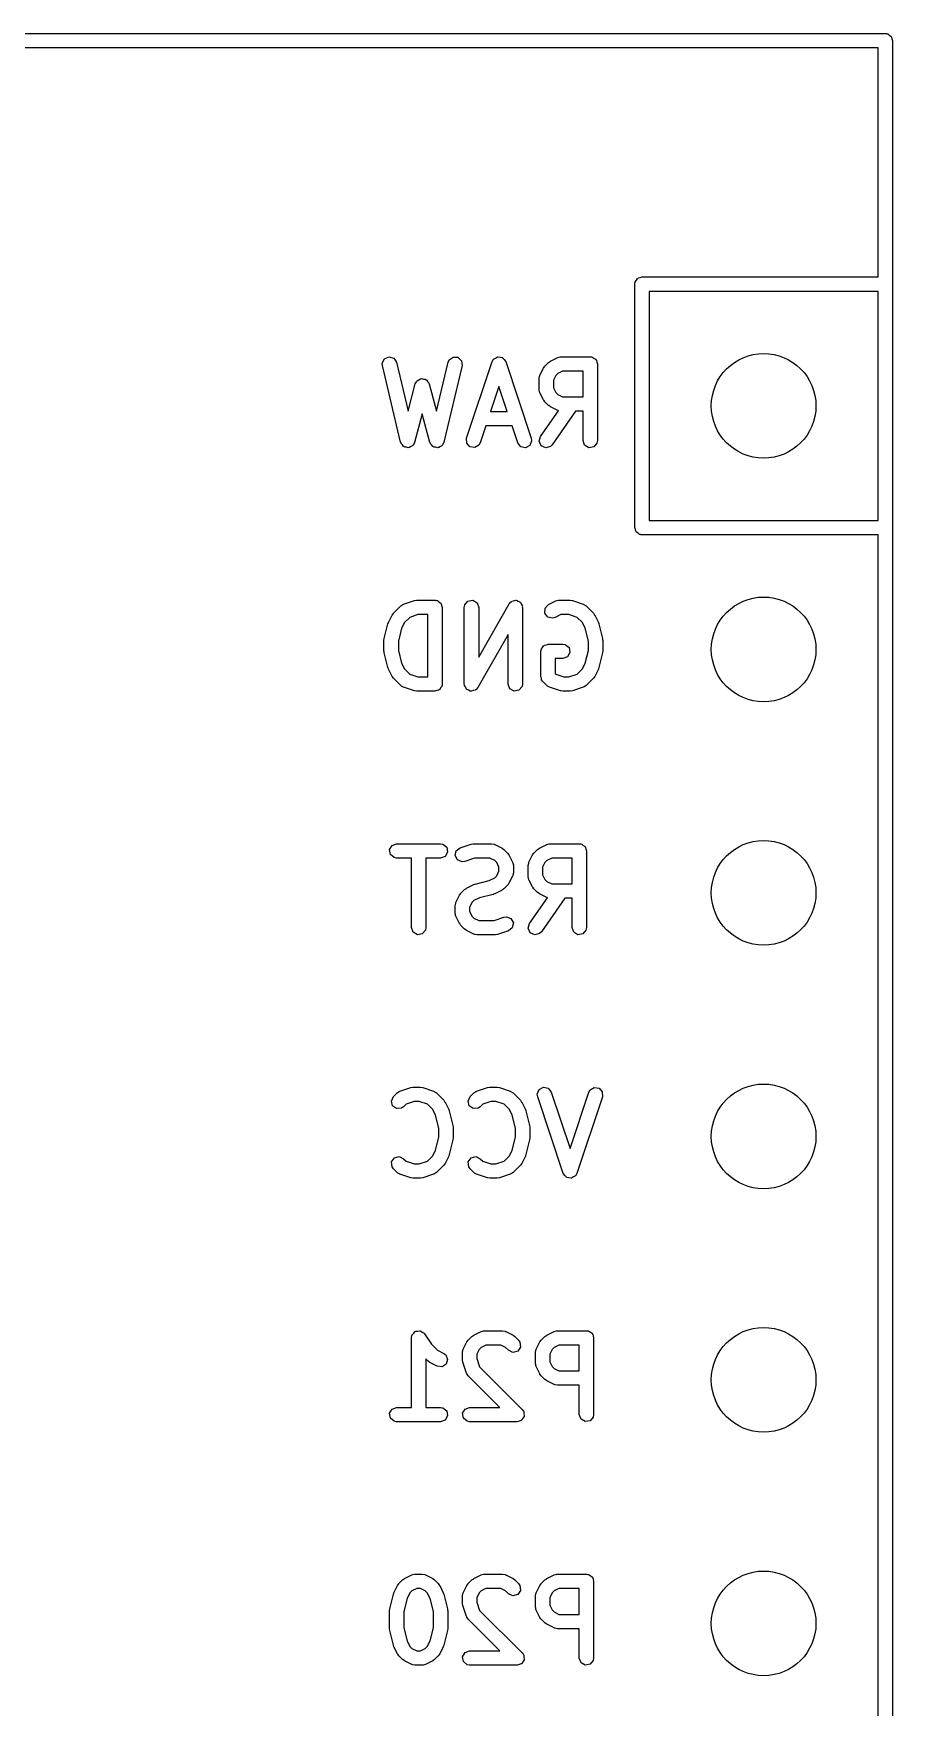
# Model space of a CAD drawing. Extents: x 191 to 317, y -162 to -60.
# Drawn here: x 254 to 262.96, y -77.7 to -60.24 of the extents above; entities that cross this region are included whole.
import ezdxf

# ---------------------------------------------------------------- set-up
doc = ezdxf.new("R2010")
doc.units = 0
doc.layers.add('BLACK', color=7, linetype='CONTINUOUS')

msp = doc.modelspace()

# ---------------------------------------------------------------- linework, layer by layer
at = {"layer": 'BLACK', "linetype": 'CONTINUOUS'}
for p, q in [((245.11, -60.2395), (262.89, -60.2395)), ((262.89, -60.2395), (262.9, -60.2413)), ((262.9, -60.2413), (262.903, -60.2407)), ((262.903, -60.2407), (262.906, -60.2423)), ((262.906, -60.2423), (262.916, -60.2441)), ((262.916, -60.2441), (262.931, -60.2566)), ((262.815, -60.3895), (245.185, -60.3895)), ((262.815, -62.7795), (262.815, -60.3895)), ((262.931, -60.2566), (262.947, -60.2663)), ((262.947, -60.2663), (262.95, -60.2727)), ((262.95, -60.2727), (262.955, -60.277)), ((262.955, -60.277), (262.958, -60.2962)), ((262.958, -60.2962), (262.965, -60.3145)), ((262.965, -60.3145), (262.965, -93.3345)), ((260.275, -62.8545), (260.277, -62.8448)), ((260.275, -65.3945), (260.275, -62.8545)), ((260.276, -62.8415), (260.278, -62.8386)), ((260.277, -62.8448), (260.276, -62.8415)), ((260.278, -62.8386), (260.28, -62.8289)), ((260.28, -62.8289), (260.292, -62.814)), ((260.292, -62.814), (260.302, -62.7971)), ((260.302, -62.7971), (260.308, -62.7948)), ((260.308, -62.7948), (260.312, -62.7896)), ((260.312, -62.7896), (260.332, -62.7862)), ((260.332, -62.7862), (260.35, -62.7795)), ((260.35, -62.7795), (262.815, -62.7795)), ((260.425, -62.9295), (260.425, -65.3195)), ((262.815, -62.9295), (260.425, -62.9295)), ((262.815, -65.3195), (262.815, -62.9295)), ((257.64, -63.6778), (257.663, -63.6319)), ((257.641, -63.7038), (257.64, -63.6778)), ((257.832, -64.5038), (257.641, -63.7038)), ((257.663, -63.6319), (257.71, -63.6116)), ((257.71, -63.6116), (257.759, -63.6262)), ((257.759, -63.6262), (257.787, -63.6691)), ((257.787, -63.6691), (257.909, -64.1799)), ((258.205, -64.1799), (258.327, -63.6691)), ((258.473, -63.7038), (258.282, -64.5038)), ((258.327, -63.6691), (258.337, -63.6452)), ((258.337, -63.6452), (258.379, -63.6146)), ((258.379, -63.6146), (258.43, -63.6176)), ((258.43, -63.6176), (258.467, -63.6528)), ((258.467, -63.6528), (258.473, -63.7038)), ((258.519, -64.4627), (258.786, -63.6627)), ((258.786, -63.6627), (258.798, -63.6398)), ((258.798, -63.6398), (258.8, -63.6387)), ((258.8, -63.6387), (258.801, -63.6367)), ((258.801, -63.6367), (258.822, -63.6254)), ((258.822, -63.6254), (258.842, -63.613)), ((258.842, -63.613), (258.844, -63.6133)), ((258.844, -63.6133), (258.846, -63.6122)), ((258.846, -63.6122), (258.869, -63.617)), ((258.869, -63.617), (258.893, -63.6205)), ((258.893, -63.6205), (258.894, -63.6221)), ((258.894, -63.6221), (258.896, -63.6225)), ((258.896, -63.6225), (258.911, -63.6411)), ((258.911, -63.6411), (258.927, -63.6589)), ((258.927, -63.6589), (258.927, -63.661)), ((258.927, -63.661), (258.928, -63.6627)), ((258.928, -63.6627), (259.195, -64.4627)), ((259.285, -63.8053), (259.323, -63.7291)), ((259.323, -63.7291), (259.337, -63.7111)), ((259.337, -63.7096), (259.376, -63.6715)), ((259.337, -63.7111), (259.337, -63.7096)), ((259.376, -63.6715), (259.394, -63.6586)), ((259.394, -63.6586), (259.395, -63.6575)), ((259.395, -63.6575), (259.471, -63.6194)), ((259.471, -63.6194), (259.496, -63.6119)), ((259.496, -63.6119), (259.501, -63.613)), ((259.501, -63.613), (259.505, -63.6114)), ((259.505, -63.6114), (259.81, -63.6114)), ((259.81, -63.6114), (259.819, -63.6132)), ((259.819, -63.6132), (259.823, -63.6126)), ((259.823, -63.6126), (259.825, -63.6142)), ((259.825, -63.6142), (259.835, -63.616)), ((259.835, -63.616), (259.85, -63.6285)), ((259.85, -63.6285), (259.867, -63.6382)), ((259.867, -63.6382), (259.869, -63.6446)), ((259.869, -63.6446), (259.874, -63.6489)), ((259.874, -63.6489), (259.878, -63.6681)), ((259.878, -63.6681), (259.885, -63.6864)), ((259.885, -63.6864), (259.885, -64.4864)), ((257.909, -64.1799), (257.985, -63.8957)), ((257.985, -63.8957), (257.996, -63.8721)), ((257.996, -63.8721), (258.001, -63.8681)), ((258.001, -63.8681), (258.004, -63.8619)), ((258.004, -63.8619), (258.022, -63.8537)), ((258.022, -63.8537), (258.038, -63.8426)), ((258.038, -63.8426), (258.044, -63.8432)), ((258.044, -63.8432), (258.051, -63.8403)), ((258.051, -63.8403), (258.069, -63.8453)), ((258.069, -63.8453), (258.089, -63.847)), ((258.089, -63.847), (258.094, -63.8518)), ((258.094, -63.8518), (258.1, -63.8536)), ((258.1, -63.8536), (258.111, -63.8695)), ((258.111, -63.8695), (258.125, -63.8832)), ((258.125, -63.8832), (258.126, -63.8901)), ((258.126, -63.8901), (258.13, -63.8957)), ((258.13, -63.8957), (258.205, -64.1799)), ((259.277, -63.8388), (259.282, -63.8132)), ((259.277, -63.9531), (259.277, -63.8388)), ((259.282, -63.8132), (259.285, -63.8097)), ((259.285, -63.8097), (259.285, -63.8053)), ((259.452, -63.8071), (259.427, -63.8565)), ((259.427, -63.8565), (259.427, -63.9354)), ((259.473, -63.7862), (259.452, -63.8071)), ((259.522, -63.7614), (259.473, -63.7862)), ((259.735, -63.7614), (259.522, -63.7614)), ((259.735, -64.0305), (259.735, -63.7614)), ((258.857, -63.9236), (258.771, -64.1829)), ((258.944, -64.1829), (258.857, -63.9236)), ((259.279, -63.9573), (259.277, -63.9531)), ((259.278, -63.9617), (259.279, -63.9573)), ((259.285, -63.9866), (259.278, -63.9617)), ((259.323, -64.0628), (259.285, -63.9866)), ((259.325, -64.064), (259.323, -64.0628)), ((259.337, -64.0823), (259.325, -64.064)), ((259.376, -64.1204), (259.337, -64.0823)), ((259.427, -63.9354), (259.452, -63.9849)), ((259.452, -63.9849), (259.473, -64.0058)), ((259.473, -64.0058), (259.522, -64.0305)), ((259.522, -64.0305), (259.735, -64.0305)), ((258.057, -64.2061), (257.977, -64.5058)), ((258.137, -64.5058), (258.057, -64.2061)), ((258.771, -64.1829), (258.944, -64.1829)), ((259.291, -64.4434), (259.479, -64.1755)), ((259.377, -64.1211), (259.376, -64.1204)), ((259.395, -64.1345), (259.377, -64.1211)), ((259.471, -64.1726), (259.395, -64.1345)), ((259.658, -64.1805), (259.414, -64.5294)), ((259.476, -64.1731), (259.471, -64.1726)), ((259.479, -64.1755), (259.476, -64.1731)), ((259.735, -64.1805), (259.658, -64.1805)), ((259.735, -64.4864), (259.735, -64.1805)), ((258.721, -64.3329), (258.662, -64.5102)), ((258.994, -64.3329), (258.721, -64.3329)), ((259.053, -64.5102), (258.994, -64.3329)), ((257.836, -64.5104), (257.832, -64.5038)), ((257.837, -64.5182), (257.836, -64.5104)), ((257.85, -64.5312), (257.837, -64.5182)), ((257.86, -64.5466), (257.85, -64.5312)), ((257.868, -64.5489), (257.86, -64.5466)), ((257.873, -64.5544), (257.868, -64.5489)), ((257.892, -64.556), (257.873, -64.5544)), ((257.909, -64.5613), (257.892, -64.556)), ((257.916, -64.5582), (257.909, -64.5613)), ((257.924, -64.5589), (257.916, -64.5582)), ((257.939, -64.5483), (257.924, -64.5589)), ((257.956, -64.5409), (257.939, -64.5483)), ((257.96, -64.5339), (257.956, -64.5409)), ((257.966, -64.5294), (257.96, -64.5339)), ((257.977, -64.5058), (257.966, -64.5294)), ((258.142, -64.5122), (258.137, -64.5058)), ((258.142, -64.52), (258.142, -64.5122)), ((258.156, -64.5327), (258.142, -64.52)), ((258.166, -64.5478), (258.156, -64.5327)), ((258.174, -64.5499), (258.166, -64.5478)), ((258.18, -64.5553), (258.174, -64.5499)), ((258.198, -64.5564), (258.18, -64.5553)), ((258.216, -64.5612), (258.198, -64.5564)), ((258.223, -64.5578), (258.216, -64.5612)), ((258.231, -64.5583), (258.223, -64.5578)), ((258.246, -64.5473), (258.231, -64.5583)), ((258.262, -64.5395), (258.246, -64.5473)), ((258.266, -64.5324), (258.262, -64.5395)), ((258.272, -64.5277), (258.266, -64.5324)), ((258.282, -64.5038), (258.272, -64.5277)), ((258.521, -64.514), (258.519, -64.4627)), ((258.555, -64.5524), (258.521, -64.514)), ((258.606, -64.5599), (258.555, -64.5524)), ((258.649, -64.5331), (258.606, -64.5599)), ((258.662, -64.5102), (258.649, -64.5331)), ((259.085, -64.5503), (259.053, -64.5102)), ((259.135, -64.5606), (259.085, -64.5503)), ((259.18, -64.5362), (259.135, -64.5606)), ((259.199, -64.4885), (259.18, -64.5362)), ((259.195, -64.4627), (259.199, -64.4885)), ((259.278, -64.493), (259.291, -64.4434)), ((259.299, -64.5395), (259.278, -64.493)), ((259.346, -64.5612), (259.299, -64.5395)), ((259.395, -64.5479), (259.346, -64.5612)), ((259.414, -64.5294), (259.395, -64.5479)), ((259.752, -64.5346), (259.735, -64.4864)), ((259.796, -64.5603), (259.752, -64.5346)), ((259.847, -64.5514), (259.796, -64.5603)), ((259.88, -64.5121), (259.847, -64.5514)), ((259.885, -64.4864), (259.88, -64.5121)), ((260.282, -65.4128), (260.275, -65.3945)), ((260.285, -65.432), (260.282, -65.4128)), ((260.29, -65.4364), (260.285, -65.432)), ((260.293, -65.4427), (260.29, -65.4364)), ((260.309, -65.4525), (260.293, -65.4427)), ((260.324, -65.465), (260.309, -65.4525)), ((260.334, -65.4667), (260.324, -65.465)), ((260.337, -65.4684), (260.334, -65.4667)), ((260.34, -65.4678), (260.337, -65.4684)), ((260.35, -65.4695), (260.34, -65.4678)), ((262.815, -65.4695), (260.35, -65.4695)), ((260.425, -65.3195), (262.815, -65.3195)), ((262.815, -93.2595), (262.815, -65.4695)), ((257.862, -66.1934), (257.976, -66.1553)), ((257.976, -66.1553), (257.998, -66.152)), ((257.998, -66.152), (258, -66.1514)), ((258, -66.1514), (258.19, -66.1514)), ((258.19, -66.1514), (258.2, -66.1532)), ((258.2, -66.1532), (258.203, -66.1526)), ((258.203, -66.1526), (258.206, -66.1542)), ((258.206, -66.1542), (258.216, -66.156)), ((258.216, -66.156), (258.231, -66.1685)), ((258.231, -66.1685), (258.248, -66.1782)), ((258.248, -66.1782), (258.25, -66.1846)), ((258.501, -66.2008), (258.534, -66.1615)), ((258.534, -66.1615), (258.584, -66.1526)), ((258.584, -66.1526), (258.629, -66.1782)), ((258.629, -66.1782), (258.646, -66.2264)), ((258.963, -66.1892), (258.98, -66.1692)), ((258.98, -66.1692), (258.987, -66.1668)), ((258.987, -66.1668), (258.991, -66.1615)), ((258.991, -66.1615), (259.01, -66.1581)), ((259.01, -66.1581), (259.028, -66.1514)), ((259.028, -66.1514), (259.035, -66.1538)), ((259.035, -66.1538), (259.042, -66.1526)), ((259.042, -66.1526), (259.058, -66.1622)), ((259.058, -66.1622), (259.077, -66.1688)), ((259.077, -66.1688), (259.08, -66.1748)), ((259.08, -66.1748), (259.086, -66.1782)), ((259.086, -66.1782), (259.093, -66.1964)), ((259.376, -66.1975), (259.452, -66.1594)), ((259.452, -66.1594), (259.477, -66.1519)), ((259.477, -66.1519), (259.481, -66.153)), ((259.481, -66.153), (259.486, -66.1514)), ((259.486, -66.1514), (259.6, -66.1514)), ((259.6, -66.1514), (259.622, -66.1553)), ((259.622, -66.1553), (259.624, -66.1553)), ((259.624, -66.1553), (259.738, -66.1934)), ((257.704, -66.3834), (257.742, -66.3072)), ((257.742, -66.3072), (257.756, -66.2892)), ((257.756, -66.2877), (257.833, -66.2115)), ((257.756, -66.2892), (257.756, -66.2877)), ((257.833, -66.2115), (257.854, -66.1966)), ((257.854, -66.1966), (257.858, -66.1962)), ((257.858, -66.1962), (257.862, -66.1934)), ((257.926, -66.3301), (257.871, -66.3851)), ((258.012, -66.3014), (257.926, -66.3301)), ((258.115, -66.3014), (258.012, -66.3014)), ((258.115, -66.9514), (258.115, -66.3014)), ((258.25, -66.1846), (258.255, -66.1889)), ((258.255, -66.1889), (258.259, -66.2081)), ((258.259, -66.2081), (258.265, -66.2264)), ((258.265, -66.2264), (258.265, -67.0264)), ((258.496, -66.2264), (258.501, -66.2008)), ((258.496, -67.0264), (258.496, -66.2264)), ((258.646, -66.744), (258.963, -66.1892)), ((258.646, -66.2264), (258.646, -66.744)), ((259.093, -66.1964), (259.102, -66.2131)), ((259.102, -66.2131), (259.101, -66.2199)), ((259.101, -66.2199), (259.104, -66.2264)), ((259.104, -66.2264), (259.104, -67.0264)), ((259.338, -66.2859), (259.341, -66.2347)), ((259.368, -66.3271), (259.338, -66.2859)), ((259.341, -66.2347), (259.376, -66.1975)), ((259.418, -66.339), (259.368, -66.3271)), ((259.443, -66.3316), (259.418, -66.339)), ((259.503, -66.3014), (259.443, -66.3316)), ((259.588, -66.3014), (259.503, -66.3014)), ((259.674, -66.3301), (259.588, -66.3014)), ((259.729, -66.3851), (259.674, -66.3301)), ((259.738, -66.1934), (259.761, -66.2058)), ((259.761, -66.2058), (259.763, -66.2096)), ((259.763, -66.2096), (259.767, -66.2115)), ((259.767, -66.2115), (259.844, -66.2877)), ((259.844, -66.2877), (259.856, -66.3061)), ((259.856, -66.3061), (259.858, -66.3072)), ((259.858, -66.3072), (259.896, -66.3834)), ((257.661, -66.5511), (257.699, -66.3987)), ((257.699, -66.3987), (257.704, -66.3869)), ((257.704, -66.3869), (257.704, -66.3834)), ((257.842, -66.4431), (257.808, -66.5785)), ((257.871, -66.3851), (257.842, -66.4431)), ((258.954, -66.5089), (258.637, -67.0636)), ((258.954, -67.0264), (258.954, -66.5089)), ((259.758, -66.4431), (259.729, -66.3851)), ((259.792, -66.5785), (259.758, -66.4431)), ((259.896, -66.3834), (259.899, -66.3958)), ((259.899, -66.3958), (259.901, -66.3987)), ((259.901, -66.3987), (259.939, -66.5511)), ((257.658, -66.5693), (257.661, -66.5546)), ((257.658, -66.6836), (257.658, -66.5693)), ((257.66, -66.6868), (257.658, -66.6836)), ((257.661, -66.7018), (257.66, -66.6868)), ((257.661, -66.5546), (257.661, -66.5511)), ((257.699, -66.8542), (257.661, -66.7018)), ((257.808, -66.5785), (257.808, -66.6743)), ((257.808, -66.6743), (257.842, -66.8098)), ((259.296, -66.6836), (259.298, -66.6738)), ((259.296, -66.9502), (259.296, -66.6836)), ((259.298, -66.6706), (259.299, -66.6677)), ((259.298, -66.6738), (259.298, -66.6706)), ((259.299, -66.6677), (259.301, -66.6579)), ((259.301, -66.6579), (259.313, -66.643)), ((259.313, -66.643), (259.323, -66.6261)), ((259.323, -66.6261), (259.33, -66.6238)), ((259.33, -66.6238), (259.334, -66.6186)), ((259.334, -66.6186), (259.353, -66.6152)), ((259.353, -66.6152), (259.371, -66.6086)), ((259.371, -66.6086), (259.524, -66.6086)), ((259.524, -66.6086), (259.549, -66.6131)), ((259.549, -66.6131), (259.589, -66.6461)), ((259.598, -66.6966), (259.572, -66.741)), ((259.589, -66.6461), (259.598, -66.6966)), ((259.758, -66.8098), (259.792, -66.6743)), ((259.792, -66.6743), (259.792, -66.5785)), ((259.939, -66.7018), (259.901, -66.8542)), ((259.939, -66.5511), (259.94, -66.566)), ((259.942, -66.6836), (259.939, -66.6983)), ((259.939, -66.6983), (259.939, -66.7018)), ((259.94, -66.566), (259.942, -66.5693)), ((259.942, -66.5693), (259.942, -66.6836)), ((257.701, -66.8571), (257.699, -66.8542)), ((257.704, -66.8695), (257.701, -66.8571)), ((257.742, -66.9457), (257.704, -66.8695)), ((257.842, -66.8098), (257.871, -66.8677)), ((257.871, -66.8677), (257.926, -66.9228)), ((259.524, -66.7586), (259.446, -66.7586)), ((259.446, -66.7586), (259.446, -66.9192)), ((259.572, -66.741), (259.524, -66.7586)), ((259.674, -66.9228), (259.729, -66.8677)), ((259.729, -66.8677), (259.758, -66.8098)), ((259.896, -66.8695), (259.858, -66.9457)), ((259.901, -66.8542), (259.896, -66.866)), ((259.896, -66.866), (259.896, -66.8695)), ((257.744, -66.9468), (257.742, -66.9457)), ((257.756, -66.9652), (257.744, -66.9468)), ((257.833, -67.0414), (257.756, -66.9652)), ((257.837, -67.0433), (257.833, -67.0414)), ((257.839, -67.0471), (257.837, -67.0433)), ((257.862, -67.0595), (257.839, -67.0471)), ((257.926, -66.9228), (258.012, -66.9514)), ((258.012, -66.9514), (258.115, -66.9514)), ((258.261, -67.0521), (258.248, -67.067)), ((258.263, -67.0423), (258.261, -67.0521)), ((258.264, -67.0395), (258.263, -67.0423)), ((258.265, -67.0264), (258.264, -67.0362)), ((258.264, -67.0362), (258.264, -67.0395)), ((258.499, -67.033), (258.496, -67.0264)), ((258.498, -67.0398), (258.499, -67.033)), ((258.507, -67.0565), (258.498, -67.0398)), ((258.514, -67.0746), (258.507, -67.0565)), ((258.971, -67.0746), (258.954, -67.0264)), ((259.099, -67.0521), (259.066, -67.0914)), ((259.104, -67.0264), (259.099, -67.0521)), ((259.302, -66.9656), (259.296, -66.9502)), ((259.303, -66.9819), (259.302, -66.9656)), ((259.313, -66.9954), (259.303, -66.9819)), ((259.314, -66.9985), (259.313, -66.9954)), ((259.316, -66.9995), (259.314, -66.9985)), ((259.318, -67.0033), (259.316, -66.9995)), ((259.356, -67.0414), (259.318, -67.0033)), ((259.361, -67.0433), (259.356, -67.0414)), ((259.363, -67.0471), (259.361, -67.0433)), ((259.386, -67.0595), (259.363, -67.0471)), ((259.446, -66.9192), (259.45, -66.9228)), ((259.45, -66.9228), (259.536, -66.9514)), ((259.536, -66.9514), (259.588, -66.9514)), ((259.588, -66.9514), (259.674, -66.9228)), ((259.742, -67.0567), (259.738, -67.0595)), ((259.746, -67.0563), (259.742, -67.0567)), ((259.767, -67.0414), (259.746, -67.0563)), ((259.844, -66.9652), (259.767, -67.0414)), ((259.858, -66.9457), (259.844, -66.9637)), ((259.844, -66.9637), (259.844, -66.9652)), ((257.976, -67.0976), (257.862, -67.0595)), ((257.978, -67.0975), (257.976, -67.0976)), ((258, -67.1014), (257.978, -67.0975)), ((258.19, -67.1014), (258, -67.1014)), ((258.209, -67.0948), (258.19, -67.1014)), ((258.228, -67.0914), (258.209, -67.0948)), ((258.232, -67.0862), (258.228, -67.0914)), ((258.239, -67.0839), (258.232, -67.0862)), ((258.248, -67.067), (258.239, -67.0839)), ((258.52, -67.0781), (258.514, -67.0746)), ((258.523, -67.0841), (258.52, -67.0781)), ((258.542, -67.0906), (258.523, -67.0841)), ((258.558, -67.1003), (258.542, -67.0906)), ((258.565, -67.0991), (258.558, -67.1003)), ((258.572, -67.1014), (258.565, -67.0991)), ((258.59, -67.0947), (258.572, -67.1014)), ((258.609, -67.0914), (258.59, -67.0947)), ((258.613, -67.0861), (258.609, -67.0914)), ((258.62, -67.0837), (258.613, -67.0861)), ((258.637, -67.0636), (258.62, -67.0837)), ((259.016, -67.1003), (258.971, -67.0746)), ((259.066, -67.0914), (259.016, -67.1003)), ((259.5, -67.0976), (259.386, -67.0595)), ((259.502, -67.0975), (259.5, -67.0976)), ((259.524, -67.1014), (259.502, -67.0975)), ((259.6, -67.1014), (259.524, -67.1014)), ((259.602, -67.1009), (259.6, -67.1014)), ((259.624, -67.0976), (259.602, -67.1009)), ((259.738, -67.0595), (259.624, -67.0976)), ((257.717, -68.7534), (257.742, -68.709)), ((257.726, -68.8039), (257.717, -68.7534)), ((257.742, -68.709), (257.79, -68.6914)), ((257.79, -68.6914), (258.248, -68.6914)), ((258.248, -68.6914), (258.273, -68.696)), ((258.273, -68.696), (258.313, -68.7289)), ((258.321, -68.7795), (258.296, -68.8239)), ((258.313, -68.7289), (258.321, -68.7795)), ((258.402, -68.8155), (258.412, -68.7653)), ((258.412, -68.7653), (258.452, -68.7334)), ((258.452, -68.7334), (258.567, -68.6953)), ((258.567, -68.6953), (258.589, -68.692)), ((258.589, -68.692), (258.59, -68.6914)), ((258.59, -68.6914), (258.781, -68.6914)), ((258.781, -68.6914), (258.807, -68.696)), ((258.807, -68.696), (258.81, -68.6988)), ((258.81, -68.6988), (258.814, -68.6994)), ((258.814, -68.6994), (258.891, -68.7375)), ((258.891, -68.7375), (258.909, -68.7508)), ((258.909, -68.7508), (258.91, -68.7515)), ((258.91, -68.7515), (258.948, -68.7896)), ((258.948, -68.7896), (258.961, -68.808)), ((259.209, -68.8091), (259.222, -68.7911)), ((259.222, -68.7911), (259.223, -68.7896)), ((259.223, -68.7896), (259.261, -68.7515)), ((259.261, -68.7515), (259.28, -68.7386)), ((259.28, -68.7386), (259.281, -68.7375)), ((259.281, -68.7375), (259.357, -68.6994)), ((259.357, -68.6994), (259.382, -68.6919)), ((259.382, -68.6919), (259.386, -68.693)), ((259.386, -68.693), (259.39, -68.6914)), ((259.39, -68.6914), (259.695, -68.6914)), ((259.695, -68.6914), (259.705, -68.6932)), ((259.705, -68.6932), (259.708, -68.6926)), ((259.708, -68.6926), (259.711, -68.6942)), ((259.711, -68.6942), (259.721, -68.696)), ((259.721, -68.696), (259.736, -68.7085)), ((259.736, -68.7085), (259.753, -68.7182)), ((259.753, -68.7182), (259.755, -68.7246)), ((259.755, -68.7246), (259.76, -68.7289)), ((259.76, -68.7289), (259.764, -68.7481)), ((259.764, -68.7481), (259.77, -68.7664)), ((259.77, -68.7664), (259.77, -69.5664)), ((257.765, -68.8369), (257.726, -68.8039)), ((257.79, -68.8414), (257.765, -68.8369)), ((257.944, -68.8414), (257.79, -68.8414)), ((257.944, -69.5664), (257.944, -68.8414)), ((258.248, -68.8414), (258.094, -68.8414)), ((258.094, -68.8414), (258.094, -69.5664)), ((258.296, -68.8239), (258.248, -68.8414)), ((258.426, -68.8606), (258.402, -68.8155)), ((258.474, -68.8795), (258.426, -68.8606)), ((258.5, -68.8757), (258.474, -68.8795)), ((258.603, -68.8414), (258.5, -68.8757)), ((258.763, -68.8414), (258.603, -68.8414)), ((258.813, -68.8662), (258.763, -68.8414)), ((258.834, -68.8871), (258.813, -68.8662)), ((258.858, -68.9365), (258.834, -68.8871)), ((258.834, -69.0268), (258.858, -68.9773)), ((258.858, -68.9773), (258.858, -68.9365)), ((258.961, -68.808), (258.962, -68.8091)), ((258.962, -68.8091), (259, -68.8853)), ((259, -68.8853), (259.008, -68.9102)), ((259.008, -68.9102), (259.007, -68.9146)), ((259.007, -68.9146), (259.008, -68.9188)), ((259.008, -68.9188), (259.008, -68.995)), ((259.163, -68.9188), (259.168, -68.8932)), ((259.163, -69.0331), (259.163, -68.9188)), ((259.168, -68.8932), (259.171, -68.8897)), ((259.171, -68.8853), (259.209, -68.8091)), ((259.171, -68.8897), (259.171, -68.8853)), ((259.338, -68.8871), (259.313, -68.9365)), ((259.313, -68.9365), (259.313, -69.0154)), ((259.359, -68.8662), (259.338, -68.8871)), ((259.408, -68.8414), (259.359, -68.8662)), ((259.62, -68.8414), (259.408, -68.8414)), ((259.62, -69.1105), (259.62, -68.8414)), ((258.519, -69.1565), (258.595, -69.1184)), ((258.595, -69.1184), (258.607, -69.1147)), ((258.607, -69.1147), (258.61, -69.1127)), ((258.61, -69.1127), (258.755, -69.0766)), ((258.755, -69.0766), (258.813, -69.0477)), ((258.813, -69.0477), (258.834, -69.0268)), ((258.948, -69.1242), (258.91, -69.1623)), ((258.949, -69.1228), (258.948, -69.1242)), ((258.962, -69.1047), (258.949, -69.1228)), ((259, -69.0285), (258.962, -69.1047)), ((259.001, -69.0241), (259, -69.0285)), ((259.004, -69.0207), (259.001, -69.0241)), ((259.008, -68.995), (259.004, -69.0207)), ((259.165, -69.0373), (259.163, -69.0331)), ((259.164, -69.0417), (259.165, -69.0373)), ((259.171, -69.0666), (259.164, -69.0417)), ((259.209, -69.1428), (259.171, -69.0666)), ((259.21, -69.144), (259.209, -69.1428)), ((259.223, -69.1623), (259.21, -69.144)), ((259.313, -69.0154), (259.338, -69.0649)), ((259.338, -69.0649), (259.359, -69.0858)), ((259.359, -69.0858), (259.408, -69.1105)), ((259.408, -69.1105), (259.62, -69.1105)), ((258.401, -69.3379), (258.406, -69.3122)), ((258.406, -69.3122), (258.409, -69.3088)), ((258.409, -69.3043), (258.447, -69.2281)), ((258.409, -69.3088), (258.409, -69.3043)), ((258.447, -69.2281), (258.461, -69.2101)), ((258.461, -69.2086), (258.499, -69.1705)), ((258.461, -69.2101), (258.461, -69.2086)), ((258.499, -69.1705), (258.518, -69.1577)), ((258.518, -69.1577), (258.519, -69.1565)), ((258.576, -69.3061), (258.551, -69.3556)), ((258.597, -69.2852), (258.576, -69.3061)), ((258.655, -69.2562), (258.597, -69.2852)), ((258.799, -69.2202), (258.655, -69.2562)), ((258.802, -69.2182), (258.799, -69.2202)), ((258.814, -69.2145), (258.802, -69.2182)), ((258.891, -69.1764), (258.814, -69.2145)), ((258.892, -69.1752), (258.891, -69.1764)), ((258.91, -69.1623), (258.892, -69.1752)), ((259.177, -69.5234), (259.364, -69.2555)), ((259.261, -69.2004), (259.223, -69.1623)), ((259.263, -69.2011), (259.261, -69.2004)), ((259.281, -69.2145), (259.263, -69.2011)), ((259.357, -69.2526), (259.281, -69.2145)), ((259.544, -69.2605), (259.3, -69.6094)), ((259.361, -69.2531), (259.357, -69.2526)), ((259.364, -69.2555), (259.361, -69.2531)), ((259.62, -69.2605), (259.544, -69.2605)), ((259.62, -69.5664), (259.62, -69.2605)), ((258.401, -69.4141), (258.401, -69.3379)), ((258.403, -69.4183), (258.401, -69.4141)), ((258.402, -69.4226), (258.403, -69.4183)), ((258.409, -69.4476), (258.402, -69.4226)), ((258.447, -69.5238), (258.409, -69.4476)), ((258.551, -69.3556), (258.551, -69.3964)), ((258.551, -69.3964), (258.576, -69.4458)), ((258.576, -69.4458), (258.597, -69.4667)), ((258.597, -69.4667), (258.646, -69.4914)), ((258.646, -69.4914), (258.807, -69.4914)), ((258.807, -69.4914), (258.91, -69.4572)), ((258.91, -69.4572), (258.935, -69.4534)), ((258.935, -69.4534), (258.983, -69.4722)), ((258.983, -69.4722), (259.008, -69.5173)), ((257.962, -69.6146), (257.944, -69.5664)), ((258.006, -69.6403), (257.962, -69.6146)), ((258.057, -69.6314), (258.006, -69.6403)), ((258.09, -69.5921), (258.057, -69.6314)), ((258.094, -69.5664), (258.09, -69.5921)), ((258.448, -69.5249), (258.447, -69.5238)), ((258.461, -69.5433), (258.448, -69.5249)), ((258.499, -69.5814), (258.461, -69.5433)), ((258.501, -69.5821), (258.499, -69.5814)), ((258.519, -69.5954), (258.501, -69.5821)), ((258.595, -69.6335), (258.519, -69.5954)), ((258.599, -69.634), (258.595, -69.6335)), ((258.603, -69.6369), (258.599, -69.634)), ((258.629, -69.6414), (258.603, -69.6369)), ((258.819, -69.6414), (258.629, -69.6414)), ((258.821, -69.6409), (258.819, -69.6414)), ((258.843, -69.6376), (258.821, -69.6409)), ((258.957, -69.5995), (258.843, -69.6376)), ((258.997, -69.5676), (258.957, -69.5995)), ((259.008, -69.5173), (258.997, -69.5676)), ((259.163, -69.573), (259.177, -69.5234)), ((259.185, -69.6195), (259.163, -69.573)), ((259.232, -69.6412), (259.185, -69.6195)), ((259.281, -69.6279), (259.232, -69.6412)), ((259.3, -69.6094), (259.281, -69.6279)), ((259.638, -69.6146), (259.62, -69.5664)), ((259.682, -69.6403), (259.638, -69.6146)), ((259.733, -69.6314), (259.682, -69.6403)), ((259.766, -69.5921), (259.733, -69.6314)), ((259.77, -69.5664), (259.766, -69.5921)), ((257.824, -71.2734), (257.938, -71.2353)), ((257.938, -71.2353), (257.96, -71.232)), ((257.96, -71.232), (257.962, -71.2314)), ((257.962, -71.2314), (258.038, -71.2314)), ((258.038, -71.2314), (258.06, -71.2353)), ((258.06, -71.2353), (258.062, -71.2353)), ((258.062, -71.2353), (258.176, -71.2734)), ((258.624, -71.2734), (258.738, -71.2353)), ((258.738, -71.2353), (258.76, -71.232)), ((258.76, -71.232), (258.762, -71.2314)), ((258.762, -71.2314), (258.838, -71.2314)), ((258.838, -71.2314), (258.86, -71.2353)), ((258.86, -71.2353), (258.862, -71.2353)), ((258.862, -71.2353), (258.976, -71.2734)), ((259.277, -71.2567), (259.322, -71.2322)), ((259.322, -71.2322), (259.373, -71.2425)), ((259.373, -71.2425), (259.404, -71.2827)), ((259.808, -71.2598), (259.852, -71.233)), ((259.852, -71.233), (259.902, -71.2405)), ((259.902, -71.2405), (259.936, -71.2789)), ((257.735, -71.3761), (257.756, -71.3296)), ((257.748, -71.4256), (257.735, -71.3761)), ((257.756, -71.3296), (257.795, -71.2915)), ((257.795, -71.2915), (257.816, -71.2766)), ((257.816, -71.2766), (257.82, -71.2762)), ((257.82, -71.2762), (257.824, -71.2734)), ((257.888, -71.4101), (257.863, -71.4357)), ((257.974, -71.3814), (257.888, -71.4101)), ((258.026, -71.3814), (257.974, -71.3814)), ((258.112, -71.4101), (258.026, -71.3814)), ((258.167, -71.4651), (258.112, -71.4101)), ((258.176, -71.2734), (258.199, -71.2858)), ((258.199, -71.2858), (258.201, -71.2896)), ((258.201, -71.2896), (258.205, -71.2915)), ((258.205, -71.2915), (258.282, -71.3677)), ((258.282, -71.3677), (258.294, -71.3861)), ((258.294, -71.3861), (258.296, -71.3872)), ((258.296, -71.3872), (258.334, -71.4634)), ((258.535, -71.3761), (258.556, -71.3296)), ((258.548, -71.4256), (258.535, -71.3761)), ((258.556, -71.3296), (258.595, -71.2915)), ((258.595, -71.2915), (258.616, -71.2766)), ((258.616, -71.2766), (258.62, -71.2762)), ((258.62, -71.2762), (258.624, -71.2734)), ((258.688, -71.4101), (258.663, -71.4357)), ((258.774, -71.3814), (258.688, -71.4101)), ((258.826, -71.3814), (258.774, -71.3814)), ((258.912, -71.4101), (258.826, -71.3814)), ((258.967, -71.4651), (258.912, -71.4101)), ((258.976, -71.2734), (258.999, -71.2858)), ((258.999, -71.2858), (259.001, -71.2896)), ((259.001, -71.2896), (259.005, -71.2915)), ((259.005, -71.2915), (259.082, -71.3677)), ((259.082, -71.3677), (259.094, -71.3861)), ((259.094, -71.3861), (259.096, -71.3872)), ((259.096, -71.3872), (259.134, -71.4634)), ((259.258, -71.3044), (259.277, -71.2567)), ((259.262, -71.3302), (259.258, -71.3044)), ((259.529, -72.1302), (259.262, -71.3302)), ((259.404, -71.2827), (259.6, -71.8693)), ((259.6, -71.8693), (259.796, -71.2827)), ((259.938, -71.3302), (259.671, -72.1302)), ((259.796, -71.2827), (259.808, -71.2598)), ((259.936, -71.2789), (259.938, -71.3302)), ((257.79, -71.4551), (257.748, -71.4256)), ((257.841, -71.4506), (257.79, -71.4551)), ((257.863, -71.4357), (257.841, -71.4506)), ((258.196, -71.5231), (258.167, -71.4651)), ((258.23, -71.6585), (258.196, -71.5231)), ((258.334, -71.4634), (258.337, -71.4758)), ((258.337, -71.4758), (258.339, -71.4787)), ((258.339, -71.4787), (258.378, -71.6311)), ((258.59, -71.4551), (258.548, -71.4256)), ((258.641, -71.4506), (258.59, -71.4551)), ((258.663, -71.4357), (258.641, -71.4506)), ((258.996, -71.5231), (258.967, -71.4651)), ((259.03, -71.6585), (258.996, -71.5231)), ((259.134, -71.4634), (259.137, -71.4758)), ((259.137, -71.4758), (259.139, -71.4787)), ((259.139, -71.4787), (259.178, -71.6311)), ((258.196, -71.8898), (258.23, -71.7543)), ((258.23, -71.7543), (258.23, -71.6585)), ((258.38, -71.7636), (258.377, -71.7783)), ((258.378, -71.6311), (258.379, -71.646)), ((258.379, -71.646), (258.38, -71.6493)), ((258.38, -71.6493), (258.38, -71.7636)), ((258.996, -71.8898), (259.03, -71.7543)), ((259.03, -71.7543), (259.03, -71.6585)), ((259.18, -71.7636), (259.177, -71.7783)), ((259.178, -71.6311), (259.179, -71.646)), ((259.179, -71.646), (259.18, -71.6493)), ((259.18, -71.6493), (259.18, -71.7636)), ((258.167, -71.9477), (258.196, -71.8898)), ((258.339, -71.9342), (258.334, -71.946)), ((258.334, -71.946), (258.334, -71.9495)), ((258.378, -71.7818), (258.339, -71.9342)), ((258.377, -71.7783), (258.378, -71.7818)), ((258.967, -71.9477), (258.996, -71.8898)), ((259.139, -71.9342), (259.134, -71.946)), ((259.134, -71.946), (259.134, -71.9495)), ((259.178, -71.7818), (259.139, -71.9342)), ((259.177, -71.7783), (259.178, -71.7818)), ((257.737, -72.0108), (257.767, -71.9688)), ((257.742, -72.0619), (257.737, -72.0108)), ((257.756, -72.0833), (257.742, -72.0619)), ((257.795, -72.1214), (257.756, -72.0833)), ((257.767, -71.9688), (257.816, -71.9555)), ((257.816, -71.9555), (257.863, -71.9772)), ((257.863, -71.9772), (257.888, -72.0028)), ((257.888, -72.0028), (257.974, -72.0314)), ((257.974, -72.0314), (258.026, -72.0314)), ((258.026, -72.0314), (258.112, -72.0028)), ((258.112, -72.0028), (258.167, -71.9477)), ((258.282, -72.0452), (258.205, -72.1214)), ((258.296, -72.0257), (258.282, -72.0437)), ((258.282, -72.0437), (258.282, -72.0452)), ((258.334, -71.9495), (258.296, -72.0257)), ((258.537, -72.0108), (258.567, -71.9688)), ((258.542, -72.0619), (258.537, -72.0108)), ((258.556, -72.0833), (258.542, -72.0619)), ((258.595, -72.1214), (258.556, -72.0833)), ((258.567, -71.9688), (258.616, -71.9555)), ((258.616, -71.9555), (258.663, -71.9772)), ((258.663, -71.9772), (258.688, -72.0028)), ((258.688, -72.0028), (258.774, -72.0314)), ((258.774, -72.0314), (258.826, -72.0314)), ((258.826, -72.0314), (258.912, -72.0028)), ((258.912, -72.0028), (258.967, -71.9477)), ((259.082, -72.0452), (259.005, -72.1214)), ((259.096, -72.0257), (259.082, -72.0437)), ((259.082, -72.0437), (259.082, -72.0452)), ((259.134, -71.9495), (259.096, -72.0257)), ((257.799, -72.1233), (257.795, -72.1214)), ((257.801, -72.1271), (257.799, -72.1233)), ((257.824, -72.1395), (257.801, -72.1271)), ((257.938, -72.1776), (257.824, -72.1395)), ((257.94, -72.1775), (257.938, -72.1776)), ((257.962, -72.1814), (257.94, -72.1775)), ((258.038, -72.1814), (257.962, -72.1814)), ((258.04, -72.1809), (258.038, -72.1814)), ((258.062, -72.1776), (258.04, -72.1809)), ((258.176, -72.1395), (258.062, -72.1776)), ((258.18, -72.1367), (258.176, -72.1395)), ((258.184, -72.1363), (258.18, -72.1367)), ((258.205, -72.1214), (258.184, -72.1363)), ((258.599, -72.1233), (258.595, -72.1214)), ((258.601, -72.1271), (258.599, -72.1233)), ((258.624, -72.1395), (258.601, -72.1271)), ((258.738, -72.1776), (258.624, -72.1395)), ((258.74, -72.1775), (258.738, -72.1776)), ((258.762, -72.1814), (258.74, -72.1775)), ((258.838, -72.1814), (258.762, -72.1814)), ((258.84, -72.1809), (258.838, -72.1814)), ((258.862, -72.1776), (258.84, -72.1809)), ((258.976, -72.1395), (258.862, -72.1776)), ((258.98, -72.1367), (258.976, -72.1395)), ((258.984, -72.1363), (258.98, -72.1367)), ((259.005, -72.1214), (258.984, -72.1363)), ((259.53, -72.1318), (259.529, -72.1302)), ((259.53, -72.134), (259.53, -72.1318)), ((259.546, -72.1518), (259.53, -72.134)), ((259.561, -72.1703), (259.546, -72.1518)), ((259.563, -72.1708), (259.561, -72.1703)), ((259.564, -72.1724), (259.563, -72.1708)), ((259.588, -72.1759), (259.564, -72.1724)), ((259.611, -72.1806), (259.588, -72.1759)), ((259.613, -72.1796), (259.611, -72.1806)), ((259.615, -72.1799), (259.613, -72.1796)), ((259.635, -72.1675), (259.615, -72.1799)), ((259.656, -72.1562), (259.635, -72.1675)), ((259.657, -72.1542), (259.656, -72.1562)), ((259.659, -72.1531), (259.657, -72.1542)), ((259.671, -72.1302), (259.659, -72.1531)), ((257.944, -73.8464), (257.949, -73.8208)), ((257.944, -74.5714), (257.944, -73.8464)), ((257.949, -73.8208), (257.951, -73.8175)), ((257.951, -73.8175), (257.952, -73.8132)), ((257.952, -73.8132), (257.968, -73.7982)), ((257.968, -73.7982), (257.982, -73.7815)), ((257.982, -73.7815), (257.986, -73.7807)), ((257.986, -73.7807), (257.989, -73.7778)), ((257.989, -73.7778), (258.011, -73.7764)), ((258.011, -73.7764), (258.032, -73.7726)), ((258.032, -73.7726), (258.036, -73.7747)), ((258.036, -73.7747), (258.04, -73.7745)), ((258.04, -73.7745), (258.058, -73.7873)), ((258.058, -73.7873), (258.077, -73.7982)), ((258.077, -73.7982), (258.078, -73.8023)), ((258.078, -73.8023), (258.081, -73.8048)), ((258.081, -73.8048), (258.154, -73.9129)), ((258.537, -73.8696), (258.576, -73.8315)), ((258.576, -73.8315), (258.594, -73.8186)), ((258.594, -73.8186), (258.595, -73.8175)), ((258.595, -73.8175), (258.671, -73.7794)), ((258.671, -73.7794), (258.696, -73.7719)), ((258.696, -73.7719), (258.701, -73.773)), ((258.701, -73.773), (258.705, -73.7714)), ((258.705, -73.7714), (258.895, -73.7714)), ((258.895, -73.7714), (258.921, -73.776)), ((258.921, -73.776), (258.924, -73.7788)), ((258.924, -73.7788), (258.929, -73.7794)), ((258.929, -73.7794), (259.005, -73.8175)), ((259.005, -73.8175), (259.023, -73.8308)), ((259.023, -73.8308), (259.024, -73.8315)), ((259.024, -73.8315), (259.063, -73.8696)), ((259.299, -73.8696), (259.337, -73.8315)), ((259.337, -73.8315), (259.356, -73.8186)), ((259.356, -73.8186), (259.357, -73.8175)), ((259.357, -73.8175), (259.433, -73.7794)), ((259.433, -73.7794), (259.458, -73.7719)), ((259.458, -73.7719), (259.462, -73.773)), ((259.462, -73.773), (259.467, -73.7714)), ((259.467, -73.7714), (259.771, -73.7714)), ((259.771, -73.7714), (259.781, -73.7732)), ((259.781, -73.7732), (259.784, -73.7726)), ((259.784, -73.7726), (259.787, -73.7742)), ((259.787, -73.7742), (259.797, -73.776)), ((259.797, -73.776), (259.812, -73.7885)), ((259.812, -73.7885), (259.829, -73.7982)), ((259.829, -73.7982), (259.831, -73.8046)), ((259.831, -73.8046), (259.836, -73.8089)), ((259.836, -73.8089), (259.84, -73.8281)), ((259.84, -73.8281), (259.846, -73.8464)), ((259.846, -73.8464), (259.846, -74.6464)), ((258.154, -73.9129), (258.216, -73.9753)), ((258.216, -73.9753), (258.281, -74.0079)), ((258.281, -74.0079), (258.302, -74.0234)), ((258.302, -74.0234), (258.322, -74.0705)), ((258.477, -73.9988), (258.482, -73.9732)), ((258.477, -74.075), (258.477, -73.9988)), ((258.482, -73.9732), (258.485, -73.9697)), ((258.485, -73.9653), (258.523, -73.8891)), ((258.485, -73.9697), (258.485, -73.9653)), ((258.523, -73.8891), (258.537, -73.8711)), ((258.537, -73.8711), (258.537, -73.8696)), ((258.652, -73.9671), (258.627, -74.0165)), ((258.627, -74.0165), (258.627, -74.0628)), ((258.673, -73.9462), (258.652, -73.9671)), ((258.722, -73.9214), (258.673, -73.9462)), ((258.878, -73.9214), (258.722, -73.9214)), ((258.927, -73.9462), (258.878, -73.9214)), ((258.956, -73.9757), (258.927, -73.9462)), ((259.003, -73.9973), (258.956, -73.9757)), ((259.053, -73.9841), (259.003, -73.9973)), ((259.082, -73.942), (259.053, -73.9841)), ((259.063, -73.8696), (259.077, -73.8909)), ((259.077, -73.8909), (259.082, -73.942)), ((259.239, -73.9988), (259.244, -73.9732)), ((259.239, -74.1131), (259.239, -73.9988)), ((259.244, -73.9732), (259.247, -73.9697)), ((259.247, -73.9653), (259.285, -73.8891)), ((259.247, -73.9697), (259.247, -73.9653)), ((259.285, -73.8891), (259.299, -73.8711)), ((259.299, -73.8711), (259.299, -73.8696)), ((259.414, -73.9671), (259.389, -74.0165)), ((259.389, -74.0165), (259.389, -74.0954)), ((259.435, -73.9462), (259.414, -73.9671)), ((259.484, -73.9214), (259.435, -73.9462)), ((259.696, -73.9214), (259.484, -73.9214)), ((259.696, -74.1905), (259.696, -73.9214)), ((258.118, -74.0899), (258.094, -74.0656)), ((258.094, -74.0656), (258.094, -74.5714)), ((258.12, -74.0906), (258.118, -74.0899)), ((258.138, -74.104), (258.12, -74.0906)), ((258.214, -74.1421), (258.138, -74.104)), ((258.265, -74.148), (258.214, -74.1421)), ((258.308, -74.1197), (258.265, -74.148)), ((258.322, -74.0705), (258.308, -74.1197)), ((258.478, -74.0765), (258.477, -74.075)), ((258.481, -74.0987), (258.478, -74.0765)), ((258.519, -74.213), (258.481, -74.0987)), ((258.522, -74.2165), (258.519, -74.213)), ((258.523, -74.221), (258.522, -74.2165)), ((258.627, -74.0628), (258.656, -74.1488)), ((258.656, -74.1488), (259.101, -74.5934)), ((259.241, -74.1173), (259.239, -74.1131)), ((259.24, -74.1217), (259.241, -74.1173)), ((259.247, -74.1466), (259.24, -74.1217)), ((259.285, -74.2228), (259.247, -74.1466)), ((259.389, -74.0954), (259.414, -74.1449)), ((259.414, -74.1449), (259.435, -74.1658)), ((259.435, -74.1658), (259.484, -74.1905)), ((259.484, -74.1905), (259.696, -74.1905)), ((258.537, -74.2423), (258.523, -74.221)), ((258.867, -74.5714), (258.537, -74.2423)), ((259.286, -74.224), (259.285, -74.2228)), ((259.299, -74.2423), (259.286, -74.224)), ((259.337, -74.2804), (259.299, -74.2423)), ((259.339, -74.2811), (259.337, -74.2804)), ((259.357, -74.2945), (259.339, -74.2811)), ((259.433, -74.3326), (259.357, -74.2945)), ((259.438, -74.3331), (259.433, -74.3326)), ((259.441, -74.336), (259.438, -74.3331)), ((259.467, -74.3405), (259.441, -74.336)), ((259.696, -74.3405), (259.467, -74.3405)), ((259.696, -74.6464), (259.696, -74.3405)), ((257.717, -74.6334), (257.742, -74.589)), ((257.726, -74.6839), (257.717, -74.6334)), ((257.765, -74.7169), (257.726, -74.6839)), ((257.742, -74.589), (257.79, -74.5714)), ((257.79, -74.7214), (257.765, -74.7169)), ((257.79, -74.5714), (257.944, -74.5714)), ((258.248, -74.7214), (257.79, -74.7214)), ((258.094, -74.5714), (258.248, -74.5714)), ((258.248, -74.5714), (258.273, -74.576)), ((258.296, -74.7039), (258.248, -74.7214)), ((258.273, -74.576), (258.313, -74.6089)), ((258.321, -74.6595), (258.296, -74.7039)), ((258.313, -74.6089), (258.321, -74.6595)), ((258.479, -74.6334), (258.504, -74.589)), ((258.487, -74.6839), (258.479, -74.6334)), ((258.527, -74.7169), (258.487, -74.6839)), ((258.504, -74.589), (258.552, -74.5714)), ((258.552, -74.7214), (258.527, -74.7169)), ((258.552, -74.5714), (258.867, -74.5714)), ((259.048, -74.7214), (258.552, -74.7214)), ((259.069, -74.7137), (259.048, -74.7214)), ((259.091, -74.7079), (259.069, -74.7137)), ((259.093, -74.7051), (259.091, -74.7079)), ((259.096, -74.7039), (259.093, -74.7051)), ((259.107, -74.6843), (259.096, -74.7039)), ((259.101, -74.5934), (259.11, -74.6068)), ((259.12, -74.6658), (259.107, -74.6843)), ((259.11, -74.6068), (259.113, -74.6089)), ((259.113, -74.6089), (259.113, -74.6109)), ((259.113, -74.6109), (259.116, -74.6147)), ((259.116, -74.6147), (259.118, -74.6372)), ((259.118, -74.6372), (259.121, -74.6595)), ((259.121, -74.6595), (259.12, -74.6624)), ((259.12, -74.6624), (259.12, -74.6658)), ((259.714, -74.6946), (259.696, -74.6464)), ((259.758, -74.7203), (259.714, -74.6946)), ((259.809, -74.7114), (259.758, -74.7203)), ((259.842, -74.6721), (259.809, -74.7114)), ((259.846, -74.6464), (259.842, -74.6721)), ((257.947, -76.3194), (257.972, -76.3119)), ((257.972, -76.3119), (257.977, -76.313)), ((257.977, -76.313), (257.981, -76.3114)), ((257.981, -76.3114), (258.057, -76.3114)), ((258.057, -76.3114), (258.083, -76.316)), ((258.671, -76.3194), (258.696, -76.3119)), ((258.696, -76.3119), (258.701, -76.313)), ((258.701, -76.313), (258.705, -76.3114)), ((258.705, -76.3114), (258.895, -76.3114)), ((258.895, -76.3114), (258.921, -76.316)), ((259.433, -76.3194), (259.458, -76.3119)), ((259.458, -76.3119), (259.462, -76.313)), ((259.462, -76.313), (259.467, -76.3114)), ((259.467, -76.3114), (259.771, -76.3114)), ((259.771, -76.3114), (259.781, -76.3132)), ((257.761, -76.5053), (257.8, -76.4291)), ((257.8, -76.4291), (257.813, -76.4111)), ((257.813, -76.4111), (257.814, -76.4096)), ((257.814, -76.4096), (257.852, -76.3715)), ((257.852, -76.3715), (257.87, -76.3586)), ((257.87, -76.3586), (257.871, -76.3575)), ((257.871, -76.3575), (257.947, -76.3194)), ((257.949, -76.4862), (257.928, -76.5071)), ((257.999, -76.4614), (257.949, -76.4862)), ((258.039, -76.4614), (257.999, -76.4614)), ((258.089, -76.4862), (258.039, -76.4614)), ((258.083, -76.316), (258.086, -76.3188)), ((258.086, -76.3188), (258.091, -76.3194)), ((258.11, -76.5071), (258.089, -76.4862)), ((258.091, -76.3194), (258.167, -76.3575)), ((258.167, -76.3575), (258.185, -76.3708)), ((258.185, -76.3708), (258.186, -76.3715)), ((258.186, -76.3715), (258.224, -76.4096)), ((258.224, -76.4096), (258.237, -76.428)), ((258.237, -76.428), (258.239, -76.4291)), ((258.239, -76.4291), (258.277, -76.5053)), ((258.485, -76.5053), (258.523, -76.4291)), ((258.523, -76.4291), (258.537, -76.4111)), ((258.537, -76.4096), (258.576, -76.3715)), ((258.537, -76.4111), (258.537, -76.4096)), ((258.576, -76.3715), (258.594, -76.3586)), ((258.594, -76.3586), (258.595, -76.3575)), ((258.595, -76.3575), (258.671, -76.3194)), ((258.673, -76.4862), (258.652, -76.5071)), ((258.722, -76.4614), (258.673, -76.4862)), ((258.878, -76.4614), (258.722, -76.4614)), ((258.927, -76.4862), (258.878, -76.4614)), ((258.921, -76.316), (258.924, -76.3188)), ((258.924, -76.3188), (258.929, -76.3194)), ((258.956, -76.5157), (258.927, -76.4862)), ((258.929, -76.3194), (259.005, -76.3575)), ((259.005, -76.3575), (259.023, -76.3708)), ((259.023, -76.3708), (259.024, -76.3715)), ((259.024, -76.3715), (259.063, -76.4096)), ((259.082, -76.482), (259.053, -76.5241)), ((259.063, -76.4096), (259.077, -76.4309)), ((259.077, -76.4309), (259.082, -76.482)), ((259.247, -76.5053), (259.285, -76.4291)), ((259.285, -76.4291), (259.299, -76.4111)), ((259.299, -76.4096), (259.337, -76.3715)), ((259.299, -76.4111), (259.299, -76.4096)), ((259.337, -76.3715), (259.356, -76.3586)), ((259.356, -76.3586), (259.357, -76.3575)), ((259.357, -76.3575), (259.433, -76.3194)), ((259.435, -76.4862), (259.414, -76.5071)), ((259.484, -76.4614), (259.435, -76.4862)), ((259.696, -76.4614), (259.484, -76.4614)), ((259.696, -76.7305), (259.696, -76.4614)), ((259.781, -76.3132), (259.784, -76.3126)), ((259.784, -76.3126), (259.787, -76.3142)), ((259.787, -76.3142), (259.797, -76.316)), ((259.797, -76.316), (259.812, -76.3285)), ((259.812, -76.3285), (259.829, -76.3382)), ((259.829, -76.3382), (259.831, -76.3446)), ((259.831, -76.3446), (259.836, -76.3489)), ((259.836, -76.3489), (259.84, -76.3681)), ((259.84, -76.3681), (259.846, -76.3864)), ((259.846, -76.3864), (259.846, -77.1864)), ((257.718, -76.673), (257.756, -76.5206)), ((257.756, -76.5206), (257.761, -76.5088)), ((257.761, -76.5088), (257.761, -76.5053)), ((257.899, -76.565), (257.865, -76.7004)), ((257.928, -76.5071), (257.899, -76.565)), ((258.139, -76.565), (258.11, -76.5071)), ((258.173, -76.7004), (258.139, -76.565)), ((258.277, -76.5053), (258.28, -76.5177)), ((258.28, -76.5177), (258.282, -76.5206)), ((258.282, -76.5206), (258.32, -76.673)), ((258.477, -76.5388), (258.482, -76.5132)), ((258.477, -76.615), (258.477, -76.5388)), ((258.478, -76.6165), (258.477, -76.615)), ((258.481, -76.6387), (258.478, -76.6165)), ((258.519, -76.753), (258.481, -76.6387)), ((258.482, -76.5132), (258.485, -76.5097)), ((258.485, -76.5097), (258.485, -76.5053)), ((258.652, -76.5071), (258.627, -76.5565)), ((258.627, -76.5565), (258.627, -76.6028)), ((258.627, -76.6028), (258.656, -76.6888)), ((259.003, -76.5373), (258.956, -76.5157)), ((259.053, -76.5241), (259.003, -76.5373)), ((259.239, -76.5388), (259.244, -76.5132)), ((259.239, -76.6531), (259.239, -76.5388)), ((259.241, -76.6573), (259.239, -76.6531)), ((259.24, -76.6617), (259.241, -76.6573)), ((259.244, -76.5132), (259.247, -76.5097)), ((259.247, -76.5097), (259.247, -76.5053)), ((259.414, -76.5071), (259.389, -76.5565)), ((259.389, -76.5565), (259.389, -76.6354)), ((259.389, -76.6354), (259.414, -76.6849)), ((257.715, -76.6912), (257.718, -76.6765)), ((257.715, -76.8817), (257.715, -76.6912)), ((257.718, -76.6765), (257.718, -76.673)), ((257.865, -76.7004), (257.865, -76.8724)), ((258.173, -76.8724), (258.173, -76.7004)), ((258.32, -76.673), (258.321, -76.6879)), ((258.321, -76.6879), (258.323, -76.6912)), ((258.323, -76.6912), (258.323, -76.8817)), ((258.522, -76.7565), (258.519, -76.753)), ((258.523, -76.761), (258.522, -76.7565)), ((258.537, -76.7823), (258.523, -76.761)), ((258.867, -77.1114), (258.537, -76.7823)), ((258.656, -76.6888), (259.101, -77.1334)), ((259.247, -76.6866), (259.24, -76.6617)), ((259.285, -76.7628), (259.247, -76.6866)), ((259.286, -76.764), (259.285, -76.7628)), ((259.299, -76.7823), (259.286, -76.764)), ((259.337, -76.8204), (259.299, -76.7823)), ((259.339, -76.8211), (259.337, -76.8204)), ((259.357, -76.8345), (259.339, -76.8211)), ((259.433, -76.8726), (259.357, -76.8345)), ((259.414, -76.6849), (259.435, -76.7058)), ((259.435, -76.7058), (259.484, -76.7305)), ((259.484, -76.7305), (259.696, -76.7305)), ((257.717, -76.8849), (257.715, -76.8817)), ((257.718, -76.8999), (257.717, -76.8849)), ((257.756, -77.0522), (257.718, -76.8999)), ((257.865, -76.8724), (257.899, -77.0079)), ((257.899, -77.0079), (257.928, -77.0658)), ((258.11, -77.0658), (258.139, -77.0079)), ((258.139, -77.0079), (258.173, -76.8724)), ((258.32, -76.8999), (258.282, -77.0522)), ((258.323, -76.8817), (258.32, -76.8964)), ((258.32, -76.8964), (258.32, -76.8999)), ((259.438, -76.8731), (259.433, -76.8726)), ((259.441, -76.876), (259.438, -76.8731)), ((259.467, -76.8805), (259.441, -76.876)), ((259.696, -76.8805), (259.467, -76.8805)), ((259.696, -77.1864), (259.696, -76.8805)), ((257.758, -77.0552), (257.756, -77.0522)), ((257.761, -77.0676), (257.758, -77.0552)), ((257.8, -77.1438), (257.761, -77.0676)), ((257.801, -77.1449), (257.8, -77.1438)), ((257.814, -77.1633), (257.801, -77.1449)), ((257.852, -77.2014), (257.814, -77.1633)), ((257.928, -77.0658), (257.949, -77.0867)), ((257.949, -77.0867), (257.999, -77.1114)), ((257.999, -77.1114), (258.039, -77.1114)), ((258.039, -77.1114), (258.089, -77.0867)), ((258.089, -77.0867), (258.11, -77.0658)), ((258.224, -77.1633), (258.186, -77.2014)), ((258.225, -77.1618), (258.224, -77.1633)), ((258.239, -77.1438), (258.225, -77.1618)), ((258.277, -77.0676), (258.239, -77.1438)), ((258.282, -77.0522), (258.277, -77.0641)), ((258.277, -77.0641), (258.277, -77.0676)), ((258.479, -77.1734), (258.504, -77.129)), ((258.487, -77.2239), (258.479, -77.1734)), ((258.504, -77.129), (258.552, -77.1114)), ((258.552, -77.1114), (258.867, -77.1114)), ((259.101, -77.1334), (259.11, -77.1468)), ((259.11, -77.1468), (259.113, -77.1489)), ((259.113, -77.1489), (259.113, -77.1509)), ((259.113, -77.1509), (259.116, -77.1547)), ((259.116, -77.1547), (259.118, -77.1772)), ((259.118, -77.1772), (259.121, -77.1995)), ((257.853, -77.2021), (257.852, -77.2014)), ((257.871, -77.2154), (257.853, -77.2021)), ((257.947, -77.2535), (257.871, -77.2154)), ((257.952, -77.254), (257.947, -77.2535)), ((257.955, -77.2569), (257.952, -77.254)), ((257.981, -77.2614), (257.955, -77.2569)), ((258.057, -77.2614), (257.981, -77.2614)), ((258.061, -77.2599), (258.057, -77.2614)), ((258.066, -77.2609), (258.061, -77.2599)), ((258.091, -77.2535), (258.066, -77.2609)), ((258.167, -77.2154), (258.091, -77.2535)), ((258.168, -77.2142), (258.167, -77.2154)), ((258.186, -77.2014), (258.168, -77.2142)), ((258.527, -77.2569), (258.487, -77.2239)), ((258.552, -77.2614), (258.527, -77.2569)), ((259.048, -77.2614), (258.552, -77.2614)), ((259.069, -77.2537), (259.048, -77.2614)), ((259.091, -77.2479), (259.069, -77.2537)), ((259.093, -77.2451), (259.091, -77.2479)), ((259.096, -77.2439), (259.093, -77.2451)), ((259.107, -77.2243), (259.096, -77.2439)), ((259.12, -77.2058), (259.107, -77.2243)), ((259.121, -77.1995), (259.12, -77.2024)), ((259.12, -77.2024), (259.12, -77.2058)), ((259.714, -77.2346), (259.696, -77.1864)), ((259.758, -77.2603), (259.714, -77.2346)), ((259.809, -77.2514), (259.758, -77.2603)), ((259.842, -77.2121), (259.809, -77.2514)), ((259.846, -77.1864), (259.842, -77.2121))]:
    msp.add_line(p, q, dxfattribs=at)
at = {"layer": 'BLACK'}
for centre in [(261.62, -64.1245), (261.62, -66.6645), (261.62, -69.2045), (261.62, -71.7445), (261.62, -74.2845), (261.62, -76.8245)]:
    msp.add_circle(centre, 0.5461, dxfattribs=at)

doc.saveas('drawing.dxf')
